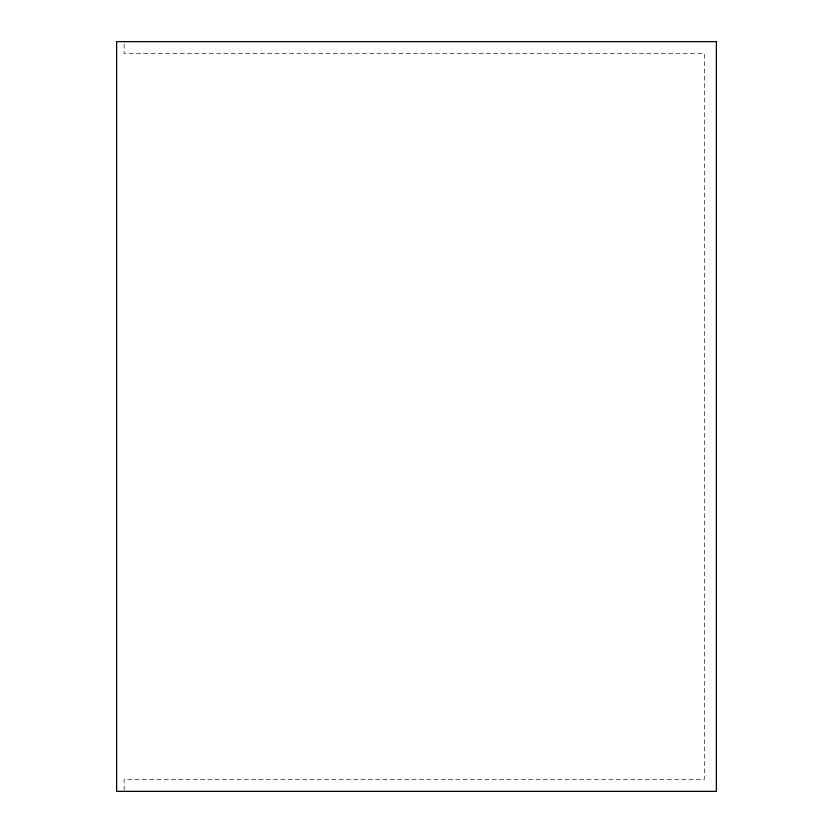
<?xml version="1.0" encoding="UTF-8"?>
<svg xmlns="http://www.w3.org/2000/svg" width="833" height="833" viewBox="0 0 833 833"><rect width="100%" height="100%" fill="white"/><g stroke="black" fill="none" stroke-linecap="round" stroke-linejoin="round"><path stroke-width="0.62" stroke-dasharray="4.17 3.12" d="M124.117 44.045L124.117 53.645L704.385 53.645L704.385 779.355L124.117 779.355L124.117 790.153"/><path stroke-width="1.25" d="M716.38 41.65L116.62 41.65L116.62 791.35L716.38 791.35L716.38 41.65"/></g></svg>
